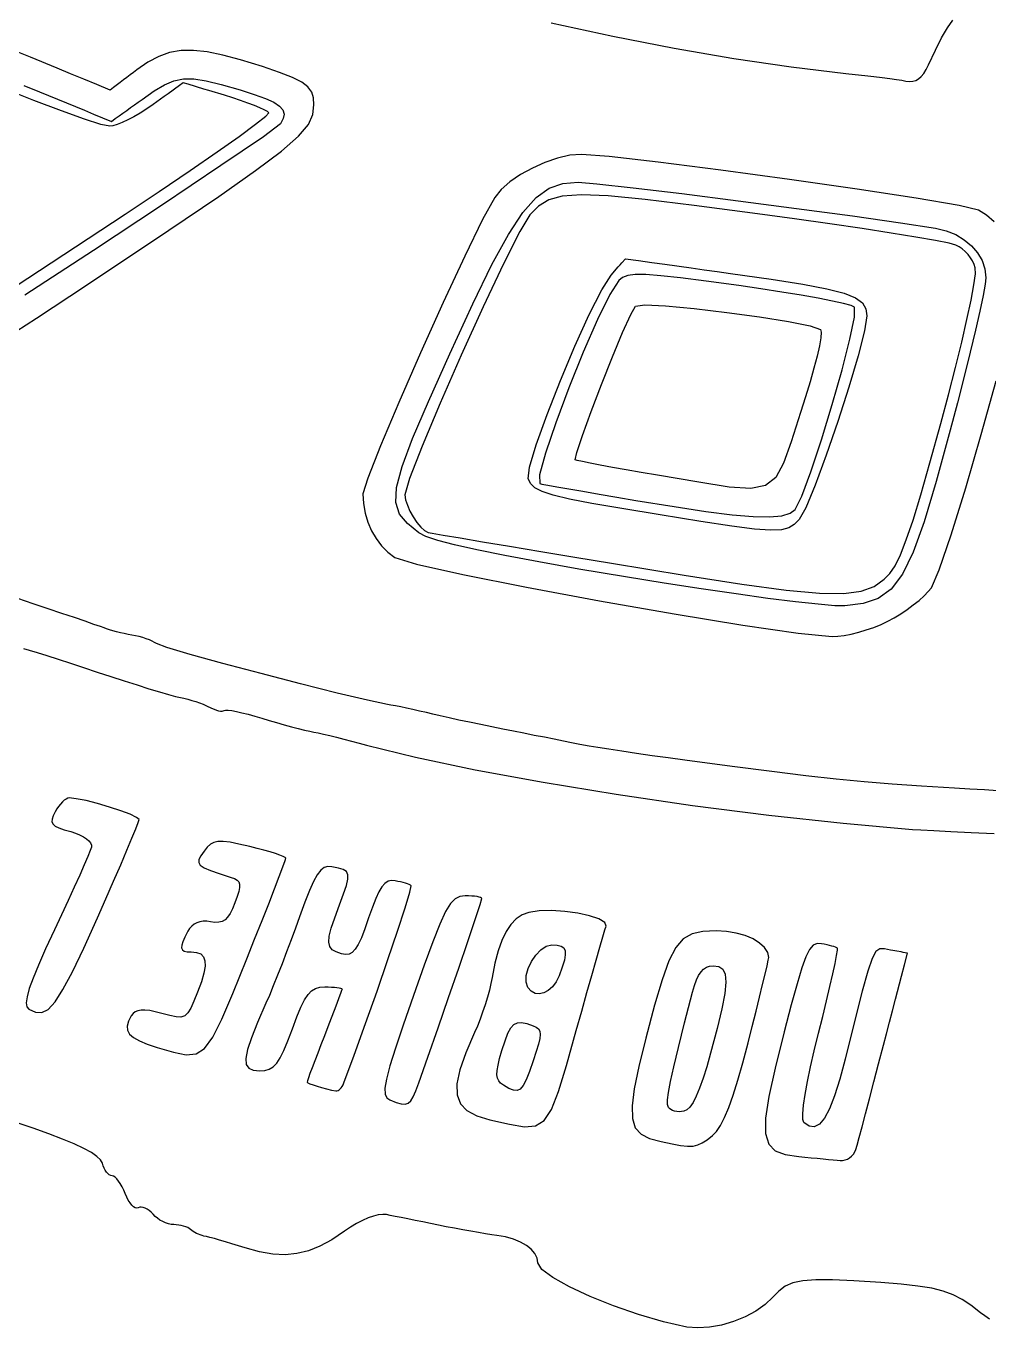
# Model space of a CAD drawing. Extents: x 0.3 to 13.7, y 0.1 to 13.4.
# Drawn here: x 5.132 to 6.66, y 0.169 to 2.237 of the extents above; entities that cross this region are included whole.
import ezdxf

# ---------------------------------------------------------------- set-up
doc = ezdxf.new("R2010")
doc.units = 0
doc.layers.get('0').update_dxf_attribs({"linetype": 'CONTINUOUS'})

msp = doc.modelspace()

# ---------------------------------------------------------------- linework, layer by layer
at = {"color": 0}
for points in [[(5.9655, 2.24214), (6.06347, 2.22092), (6.16049, 2.20204), (6.25532, 2.18571), (6.34668, 2.17225), (6.43332, 2.16183), (6.44829, 2.16021), (6.46317, 2.15847), (6.47754, 2.15679), (6.491, 2.15517), (6.50319, 2.15354), (6.51372, 2.15207), (6.52225, 2.15082), (6.52826, 2.14974), (6.53413, 2.14903), (6.53944, 2.14925), (6.54432, 2.15072), (6.54889, 2.15321), (6.55311, 2.15679), (6.55707, 2.16178), (6.56087, 2.16792), (6.56461, 2.1754), (6.57547, 2.19868), (6.58539, 2.2181), (6.59451, 2.23394), (6.60297, 2.24631)], [(5.09918, 1.74126), (5.14839, 1.77333), (5.20122, 1.80794), (5.25646, 1.84451), (5.25651, 1.84451), (5.25651, 1.84451), (5.35867, 1.91271), (5.43756, 1.96619), (5.49621, 2.00738), (5.53749, 2.03857), (5.5644, 2.06228), (5.57997, 2.08078), (5.58718, 2.09651), (5.58886, 2.11187), (5.58811, 2.12294), (5.58524, 2.13226), (5.57926, 2.14046), (5.56939, 2.14806), (5.55464, 2.15554), (5.53413, 2.16351), (5.507, 2.17253), (5.47222, 2.18317), (5.44396, 2.19092), (5.41928, 2.19601), (5.39746, 2.1984), (5.37776, 2.19797), (5.35965, 2.19476), (5.34239, 2.18858), (5.32531, 2.17953), (5.30772, 2.16737), (5.3024, 2.16342), (5.29715, 2.1594), (5.29183, 2.15539), (5.28657, 2.15136), (5.28125, 2.1474), (5.27072, 2.13938), (5.2654, 2.13536), (5.24431, 2.14404), (5.22325, 2.15272), (5.20215, 2.1614), (5.1811, 2.17008), (5.13889, 2.18744), (5.11783, 2.19613)], [(5.12847, 2.14279), (5.1531, 2.13265), (5.16737, 2.12668), (5.1959, 2.11501), (5.21018, 2.1091), (5.22444, 2.10325), (5.23872, 2.09733), (5.25299, 2.09142), (5.26731, 2.08556), (5.27339, 2.08996), (5.27946, 2.09429), (5.28554, 2.09868), (5.29167, 2.10308), (5.29775, 2.10747), (5.30382, 2.11182), (5.30994, 2.11621), (5.31603, 2.12061), (5.33524, 2.13396), (5.35161, 2.14372), (5.3666, 2.15013), (5.38162, 2.15321), (5.39817, 2.15321), (5.41769, 2.15018), (5.44162, 2.14426), (5.47146, 2.13558), (5.49393, 2.12853), (5.51167, 2.12201), (5.52501, 2.11594), (5.53418, 2.10986), (5.53961, 2.10379), (5.5415, 2.09717), (5.54015, 2.09), (5.53592, 2.08188), (5.50846, 2.06131), (5.44103, 2.01531), (5.34674, 1.95221), (5.23867, 1.88069), (5.12983, 1.80951)], [(5.11594, 1.8246), (5.1716, 1.86079), (5.23053, 1.89942), (5.23053, 1.89942), (5.28896, 1.93804), (5.34332, 1.97444), (5.39242, 2.00782), (5.435, 2.03722), (5.46994, 2.06185), (5.49604, 2.08094), (5.51221, 2.09369), (5.51714, 2.09924), (5.51481, 2.10124), (5.51004, 2.10394), (5.50315, 2.10715), (5.49436, 2.11079), (5.48406, 2.11469), (5.47244, 2.11882), (5.4599, 2.12299), (5.44661, 2.12711), (5.42204, 2.1346), (5.41385, 2.13704), (5.38926, 2.14453), (5.38108, 2.14692), (5.37511, 2.14268), (5.35721, 2.12961), (5.35124, 2.12537), (5.33931, 2.11669), (5.33333, 2.11242), (5.32329, 2.10547), (5.3131, 2.0989), (5.30306, 2.0931), (5.2934, 2.08789), (5.28444, 2.08371), (5.27647, 2.08051), (5.26975, 2.0785), (5.26454, 2.07781), (5.25043, 2.08078), (5.22428, 2.08919), (5.18815, 2.10221), (5.14404, 2.11903), (5.09407, 2.13894)], [(6.66868, 1.92606), (6.65657, 1.93658), (6.64399, 1.94472), (6.61317, 1.95188), (6.54503, 1.96349), (6.45139, 1.97786), (6.34407, 1.99333), (6.23481, 2.00831), (6.13542, 2.02106), (6.05767, 2.02989), (6.01346, 2.03326), (5.99528, 2.03174), (5.97569, 2.02735), (5.95551, 2.02051), (5.9356, 2.01156), (5.91683, 2.00114), (5.90001, 1.98953), (5.88607, 1.97721), (5.87582, 1.96457), (5.85667, 1.92958), (5.82818, 1.87131), (5.79411, 1.79796), (5.75797, 1.71793), (5.72353, 1.63926), (5.69439, 1.57032), (5.67421, 1.51915), (5.66667, 1.49414), (5.66754, 1.47851), (5.67014, 1.46349), (5.67437, 1.449), (5.68018, 1.43549), (5.68744, 1.42296), (5.69607, 1.41163), (5.70606, 1.40153), (5.71724, 1.39307), (5.75168, 1.38238), (5.82536, 1.36589), (5.92622, 1.34581), (6.04204, 1.32427), (6.16064, 1.30349), (6.26986, 1.28564), (6.35758, 1.273), (6.41151, 1.26774), (6.42042, 1.26801), (6.43067, 1.26931), (6.44185, 1.27138), (6.45367, 1.27436), (6.46571, 1.27789), (6.47765, 1.28206), (6.48915, 1.28668), (6.49978, 1.29161), (6.49978, 1.29161), (6.51004, 1.29731), (6.5204, 1.30366), (6.5306, 1.31049), (6.54036, 1.31765), (6.54943, 1.32492), (6.55746, 1.33203), (6.56418, 1.33881), (6.56928, 1.345), (6.58165, 1.37321), (6.60064, 1.4291), (6.62364, 1.50385), (6.64817, 1.58837), (6.67171, 1.67378)], [(6.6741, 1.02252), (6.65315, 1.02382), (6.63015, 1.02523), (6.60558, 1.02658), (6.5535, 1.02984), (6.50678, 1.03304), (6.46251, 1.03668), (6.41786, 1.04096), (6.3699, 1.04622), (6.31586, 1.05284), (6.25276, 1.06098), (6.17779, 1.07102), (6.15142, 1.0746), (6.12554, 1.07823), (6.10075, 1.08181), (6.07775, 1.08518), (6.05718, 1.08832), (6.03971, 1.09104), (6.02599, 1.09332), (6.01665, 1.09505), (6.0084, 1.09673), (5.99761, 1.09885), (5.98475, 1.1014), (5.97026, 1.10427), (5.95469, 1.10737), (5.93837, 1.11051), (5.92188, 1.11382), (5.90554, 1.11702), (5.88889, 1.12028), (5.87142, 1.12381), (5.85357, 1.12755), (5.83594, 1.13124), (5.81901, 1.13482), (5.80333, 1.13824), (5.78939, 1.14138), (5.77778, 1.14404), (5.76731, 1.14654), (5.75662, 1.14898), (5.74604, 1.15131), (5.73594, 1.15354), (5.72651, 1.15554), (5.71815, 1.15728), (5.71104, 1.15864), (5.70557, 1.15967), (5.67404, 1.16618), (5.62587, 1.17757), (5.56739, 1.19228), (5.50478, 1.2085), (5.44433, 1.22466), (5.39231, 1.23909), (5.35499, 1.25016), (5.3386, 1.25624), (5.33578, 1.25808), (5.33203, 1.26009), (5.32753, 1.26204), (5.32249, 1.26394), (5.317, 1.26573), (5.31131, 1.26731), (5.3055, 1.26872), (5.29969, 1.2698), (5.29383, 1.27089), (5.28771, 1.27214), (5.28153, 1.27349), (5.27539, 1.27501), (5.26958, 1.27653), (5.26421, 1.2781), (5.25944, 1.27962), (5.25553, 1.28103), (5.24972, 1.2832), (5.23958, 1.28678), (5.22564, 1.29161), (5.20844, 1.29742), (5.18858, 1.3042), (5.16661, 1.31158), (5.14312, 1.31939), (5.1186, 1.32764)], [(5.12756, 1.24848), (5.13688, 1.24582), (5.14953, 1.24197), (5.16493, 1.23709), (5.18261, 1.23139), (5.20215, 1.22504), (5.22287, 1.21826), (5.24447, 1.2111), (5.26617, 1.20388), (5.28754, 1.19694), (5.30794, 1.19048), (5.32682, 1.18457), (5.34369, 1.17952), (5.35801, 1.1754), (5.36919, 1.17236), (5.37674, 1.17063), (5.38249, 1.16943), (5.38861, 1.16791), (5.39492, 1.16607), (5.40121, 1.16412), (5.40728, 1.16195), (5.41297, 1.15978), (5.41813, 1.15761), (5.42638, 1.15348), (5.43024, 1.15186), (5.43392, 1.15055), (5.43733, 1.14963), (5.44038, 1.14909), (5.44293, 1.14898), (5.44493, 1.14925), (5.44629, 1.15001), (5.44835, 1.15061), (5.45247, 1.15044), (5.45839, 1.14974), (5.46582, 1.14838), (5.47456, 1.14638), (5.48432, 1.14399), (5.4949, 1.14106), (5.50608, 1.13764), (5.51768, 1.13417), (5.52962, 1.1307), (5.54156, 1.12728), (5.55311, 1.12419), (5.56396, 1.12137), (5.57379, 1.11892), (5.58219, 1.11697), (5.58886, 1.11561), (5.5956, 1.11426), (5.60406, 1.11241), (5.61393, 1.11013), (5.62483, 1.10748), (5.63644, 1.1046), (5.64844, 1.10151), (5.66049, 1.09831), (5.67219, 1.09511), (5.75006, 1.07574), (5.84483, 1.05583), (5.95247, 1.03608), (6.06879, 1.01704), (6.18967, 0.999349), (6.31108, 0.983724), (6.42888, 0.970811), (6.5389, 0.9611), (6.55214, 0.960286), (6.57281, 0.959201), (6.59988, 0.957844), (6.63226, 0.956381), (6.669, 0.954807)], [(6.66151, 0.183214), (6.65375, 0.188368), (6.64697, 0.193522), (6.63194, 0.205296), (6.61783, 0.214681), (6.60346, 0.222168), (6.58772, 0.227919), (6.56956, 0.232422), (6.54779, 0.235949), (6.52126, 0.238824), (6.48888, 0.241374), (6.44607, 0.244194), (6.412, 0.245768), (6.38542, 0.245876), (6.3649, 0.244358), (6.34918, 0.24094), (6.33692, 0.235514), (6.32671, 0.227919), (6.31733, 0.218044), (6.30539, 0.206489), (6.29058, 0.196018), (6.27354, 0.186849), (6.2551, 0.179471), (6.23583, 0.173882), (6.21664, 0.17041), (6.19808, 0.169325), (6.18093, 0.170844), (6.14367, 0.179199), (6.10411, 0.190701), (6.06456, 0.204428), (6.02724, 0.219401), (5.99436, 0.2347), (5.9681, 0.249294), (5.95074, 0.262261), (5.94444, 0.272678), (5.94319, 0.280274), (5.93961, 0.287489), (5.93386, 0.294271), (5.92611, 0.300401), (5.91656, 0.305772), (5.90549, 0.310275), (5.89296, 0.313803), (5.87924, 0.316243), (5.87115, 0.317329), (5.86133, 0.318847), (5.85004, 0.320747), (5.83783, 0.322862), (5.82493, 0.325142), (5.81185, 0.327636), (5.79883, 0.330186), (5.78635, 0.332682), (5.77408, 0.335232), (5.76172, 0.337728), (5.74957, 0.340224), (5.73796, 0.342503), (5.72721, 0.344726), (5.71778, 0.346571), (5.70985, 0.348199), (5.70383, 0.349338), (5.69792, 0.349772), (5.69097, 0.348904), (5.68317, 0.34706), (5.67469, 0.344129), (5.66569, 0.340169), (5.65631, 0.335232), (5.64675, 0.329482), (5.63715, 0.322971), (5.61724, 0.309517), (5.59836, 0.299154), (5.58008, 0.291829), (5.56185, 0.287381), (5.54318, 0.285699), (5.5236, 0.286783), (5.50261, 0.290419), (5.47965, 0.296713), (5.46897, 0.300022), (5.45844, 0.303168), (5.44835, 0.306099), (5.43901, 0.308865), (5.43067, 0.311199), (5.42356, 0.313151), (5.41797, 0.314561), (5.41422, 0.315321), (5.41135, 0.316081), (5.40831, 0.317003), (5.40533, 0.318143), (5.40235, 0.31939), (5.39958, 0.32091), (5.39697, 0.322428), (5.39475, 0.324001), (5.3929, 0.325629), (5.39094, 0.327203), (5.3884, 0.328614), (5.38536, 0.329969), (5.38189, 0.331108), (5.3781, 0.332032), (5.37418, 0.332682), (5.37017, 0.333225), (5.36615, 0.333388), (5.36208, 0.333713), (5.35769, 0.33469), (5.35319, 0.336154), (5.34874, 0.338217), (5.34435, 0.340657), (5.34028, 0.343479), (5.33658, 0.346571), (5.33344, 0.349881), (5.33046, 0.353082), (5.32731, 0.355849), (5.32406, 0.358074), (5.32086, 0.35981), (5.31771, 0.360894), (5.31472, 0.361382), (5.31212, 0.361219), (5.30985, 0.360351), (5.30761, 0.3597), (5.30512, 0.360243), (5.30246, 0.361817), (5.29969, 0.364367), (5.29688, 0.367839), (5.29411, 0.372071), (5.2915, 0.377115), (5.28911, 0.382704), (5.28678, 0.3884), (5.28413, 0.393718), (5.28136, 0.398546), (5.27854, 0.402724), (5.27572, 0.406196), (5.273, 0.408908), (5.27051, 0.410536), (5.26824, 0.411133), (5.26611, 0.411513), (5.26389, 0.412706), (5.26172, 0.414497), (5.2596, 0.416938), (5.2576, 0.419814), (5.25581, 0.423178), (5.25424, 0.426867), (5.25299, 0.430826), (5.25017, 0.436089), (5.24436, 0.441786), (5.23546, 0.447863), (5.22347, 0.454482), (5.20828, 0.461643), (5.18978, 0.469239), (5.16803, 0.477539), (5.14285, 0.486382), (5.10194, 0.500162)]]:
    msp.add_lwpolyline(points, dxfattribs=at)
for points in [[(6.08333, 1.3622), (6.00944, 1.37462), (5.94581, 1.38585), (5.89199, 1.39594), (5.8476, 1.40494), (5.81218, 1.41292), (5.78532, 1.42008), (5.7666, 1.42643), (5.75553, 1.43207), (5.73708, 1.44683), (5.72467, 1.46192), (5.71881, 1.48019), (5.72, 1.50439), (5.72868, 1.53733), (5.74533, 1.58182), (5.77051, 1.64068), (5.80458, 1.71669), (5.84099, 1.79563), (5.87147, 1.85813), (5.89746, 1.90582), (5.92031, 1.94069), (5.9414, 1.96457), (5.96213, 1.97933), (5.98394, 1.98682), (6.00819, 1.98893), (6.03792, 1.98654), (6.0956, 1.98019), (6.17307, 1.97092), (6.26226, 1.95964), (6.35519, 1.94749), (6.44379, 1.93549), (6.51997, 1.92469), (6.57563, 1.91601), (6.59239, 1.91194), (6.60769, 1.90582), (6.62131, 1.89774), (6.63303, 1.88797), (6.64253, 1.87679), (6.64958, 1.86447), (6.65403, 1.85118), (6.65554, 1.83718), (6.6544, 1.82688), (6.6511, 1.80897), (6.64589, 1.78435), (6.639, 1.75396), (6.63064, 1.71897), (6.62104, 1.68024), (6.61046, 1.63872), (6.59912, 1.59543), (6.57676, 1.51361), (6.55757, 1.4496), (6.54015, 1.40142), (6.52311, 1.36659), (6.5051, 1.34294), (6.48481, 1.32807), (6.46089, 1.31993), (6.43192, 1.31613), (6.41601, 1.31641), (6.38938, 1.31863), (6.3534, 1.32259), (6.30946, 1.32807), (6.25911, 1.33502), (6.20367, 1.3431), (6.14458, 1.35227), (6.08333, 1.3622)], [(6.49431, 1.35834), (6.50293, 1.3674), (6.51133, 1.37994), (6.51997, 1.39735), (6.52929, 1.42106), (6.53993, 1.45236), (6.55225, 1.49263), (6.56679, 1.54324), (6.5841, 1.60558), (6.5964, 1.65153), (6.60758, 1.69493), (6.61735, 1.73508), (6.6256, 1.77089), (6.63206, 1.80149), (6.63656, 1.82607), (6.63889, 1.84358), (6.63883, 1.85319), (6.6371, 1.85851), (6.6345, 1.86388), (6.63118, 1.86914), (6.62728, 1.87418), (6.62283, 1.8789), (6.61811, 1.88303), (6.61312, 1.8865), (6.60801, 1.88917), (6.59711, 1.89208), (6.57553, 1.89632), (6.54443, 1.90175), (6.50526, 1.90815), (6.45921, 1.91525), (6.40761, 1.92285), (6.35172, 1.93083), (6.29286, 1.93892), (6.19243, 1.95226), (6.11469, 1.96175), (6.0561, 1.96739), (6.01335, 1.96918), (5.98292, 1.96707), (5.96149, 1.9611), (5.94558, 1.95122), (5.93181, 1.93739), (5.91581, 1.91086), (5.88976, 1.85932), (5.85753, 1.79107), (5.82275, 1.71457), (5.78922, 1.63803), (5.76069, 1.56993), (5.74078, 1.51861), (5.73335, 1.4924), (5.73432, 1.48469), (5.73708, 1.47586), (5.74121, 1.46653), (5.74642, 1.45731), (5.75222, 1.44868), (5.7584, 1.44135), (5.76454, 1.43582), (5.77024, 1.43272), (5.77653, 1.43158), (5.79378, 1.42865), (5.82086, 1.4241), (5.8565, 1.41808), (5.89953, 1.41081), (5.94879, 1.40256), (6.00304, 1.39344), (6.06108, 1.38373), (6.1766, 1.36469), (6.2679, 1.35059), (6.33832, 1.3412), (6.39122, 1.33637), (6.42996, 1.33583), (6.45779, 1.33946), (6.47814, 1.34706), (6.49431, 1.35834)], [(6.13861, 1.46072), (6.07764, 1.47065), (6.03022, 1.47885), (5.99447, 1.48574), (5.96869, 1.49181), (5.95101, 1.49756), (5.93972, 1.50342), (5.93294, 1.51004), (5.92888, 1.51779), (5.93099, 1.53624), (5.94174, 1.57215), (5.95888, 1.61996), (5.98014, 1.67404), (6.00319, 1.72885), (6.02588, 1.77869), (6.04579, 1.81808), (6.06071, 1.84136), (6.072, 1.85439), (6.07482, 1.85758), (6.07769, 1.86083), (6.08333, 1.86735), (6.10417, 1.86447), (6.125, 1.86154), (6.14583, 1.85867), (6.1875, 1.85281), (6.20833, 1.84993), (6.22917, 1.847), (6.25, 1.84412), (6.31446, 1.8349), (6.3649, 1.82688), (6.403, 1.81972), (6.43039, 1.81278), (6.44879, 1.8055), (6.45985, 1.79736), (6.46522, 1.78803), (6.46669, 1.77675), (6.46289, 1.75282), (6.45269, 1.71332), (6.43793, 1.66357), (6.42042, 1.6091), (6.40192, 1.55539), (6.38439, 1.50792), (6.36951, 1.47206), (6.35915, 1.4534), (6.35135, 1.44547), (6.34289, 1.43989), (6.33117, 1.43674), (6.31386, 1.43614), (6.28836, 1.43815), (6.25233, 1.44288), (6.20324, 1.45036), (6.13861, 1.46072)], [(6.35281, 1.46946), (6.36322, 1.49029), (6.37771, 1.52914), (6.39447, 1.57975), (6.41162, 1.6359), (6.42731, 1.69129), (6.43967, 1.73975), (6.447, 1.77485), (6.44726, 1.79047), (6.44174, 1.79297), (6.42969, 1.79622), (6.41189, 1.80018), (6.38911, 1.80464), (6.36208, 1.80946), (6.3316, 1.81451), (6.29833, 1.81967), (6.26313, 1.82476), (6.21164, 1.83188), (6.1709, 1.83708), (6.13949, 1.8405), (6.11594, 1.84224), (6.09896, 1.84224), (6.08708, 1.84065), (6.07889, 1.83751), (6.07297, 1.8329), (6.05871, 1.81071), (6.03901, 1.77072), (6.0165, 1.71913), (5.99354, 1.66228), (5.97265, 1.60667), (5.95632, 1.55843), (5.947, 1.52425), (5.94721, 1.51025), (5.95085, 1.50956), (5.96013, 1.50792), (5.9745, 1.50538), (5.99328, 1.50211), (6.01579, 1.49821), (6.04156, 1.49376), (6.06982, 1.48887), (6.09999, 1.48372), (6.16049, 1.47374), (6.21115, 1.46615), (6.25282, 1.46094), (6.28629, 1.45811), (6.31222, 1.45762), (6.33143, 1.45936), (6.34472, 1.46332), (6.35281, 1.46946)], [(6.13411, 1.52365), (6.10851, 1.528), (6.08453, 1.53213), (6.06267, 1.53603), (6.0434, 1.53961), (6.02735, 1.54269), (6.01503, 1.54525), (6.00694, 1.5471), (6.00364, 1.54824), (6.00592, 1.55957), (6.01497, 1.58675), (6.02886, 1.62463), (6.04546, 1.66781), (6.06282, 1.71143), (6.07889, 1.75017), (6.09169, 1.77881), (6.09912, 1.79232), (6.11399, 1.79417), (6.14714, 1.79258), (6.19249, 1.78842), (6.24414, 1.78233), (6.29601, 1.77522), (6.34212, 1.76779), (6.37642, 1.76074), (6.3929, 1.75493), (6.39399, 1.75071), (6.39339, 1.74186), (6.39122, 1.72906), (6.38764, 1.71272), (6.38271, 1.69342), (6.37663, 1.67171), (6.36947, 1.64811), (6.36143, 1.62321), (6.34631, 1.5765), (6.33425, 1.54264), (6.32189, 1.52007), (6.30572, 1.50726), (6.28228, 1.50271), (6.24821, 1.50493), (6.19997, 1.51243), (6.13411, 1.52365)], [(5.24511, 0.820801), (5.25836, 0.850803), (5.27072, 0.879015), (5.28196, 0.905003), (5.29172, 0.927897), (5.29981, 0.947211), (5.30588, 0.962185), (5.30979, 0.972276), (5.31108, 0.976779), (5.30729, 0.980251), (5.29699, 0.985135), (5.28201, 0.990722), (5.26421, 0.996636), (5.24533, 1.00212), (5.22715, 1.00678), (5.21153, 1.00993), (5.20025, 1.01112), (5.19786, 1.01069), (5.19521, 1.00939), (5.19233, 1.00738), (5.18935, 1.00472), (5.18631, 1.00147), (5.18332, 0.997775), (5.18056, 0.993599), (5.17796, 0.989258), (5.17481, 0.982801), (5.17307, 0.977485), (5.1729, 0.973144), (5.17453, 0.96951), (5.17817, 0.966363), (5.18392, 0.963488), (5.192, 0.960558), (5.20258, 0.957574), (5.21007, 0.955186), (5.21679, 0.952474), (5.22271, 0.949544), (5.2276, 0.946343), (5.23144, 0.943033), (5.2341, 0.939671), (5.23551, 0.936307), (5.23551, 0.93316), (5.23372, 0.927843), (5.22987, 0.918294), (5.22418, 0.905003), (5.2169, 0.888564), (5.20833, 0.869467), (5.19868, 0.848307), (5.18815, 0.825521), (5.17697, 0.801758), (5.16282, 0.771268), (5.15147, 0.745768), (5.14285, 0.724881), (5.13683, 0.708225), (5.13325, 0.695367), (5.132, 0.685926), (5.13292, 0.679579), (5.13596, 0.675782), (5.1466, 0.670628), (5.15657, 0.670085), (5.16672, 0.675293), (5.17774, 0.687121), (5.19032, 0.706651), (5.20529, 0.734754), (5.22325, 0.772461), (5.24511, 0.820801)], [(5.48221, 0.755643), (5.49468, 0.786947), (5.50635, 0.816407), (5.51693, 0.843153), (5.52615, 0.866808), (5.53381, 0.886501), (5.53956, 0.901585), (5.54318, 0.911567), (5.54443, 0.915636), (5.54329, 0.916775), (5.53993, 0.918349), (5.53461, 0.920464), (5.52761, 0.922797), (5.5191, 0.925293), (5.50933, 0.928114), (5.49858, 0.930935), (5.48708, 0.933811), (5.46951, 0.937879), (5.45557, 0.940647), (5.44476, 0.942057), (5.43636, 0.942057), (5.42974, 0.940593), (5.42432, 0.937608), (5.41943, 0.932943), (5.41444, 0.92665), (5.40929, 0.919271), (5.40631, 0.913357), (5.40582, 0.908475), (5.40836, 0.904243), (5.41439, 0.900228), (5.42432, 0.895942), (5.43858, 0.89095), (5.45763, 0.884928), (5.46294, 0.882921), (5.4669, 0.880643), (5.46946, 0.877767), (5.47071, 0.873969), (5.47065, 0.868978), (5.46935, 0.862576), (5.46685, 0.854438), (5.46322, 0.844293), (5.45936, 0.834907), (5.45562, 0.827419), (5.45176, 0.821669), (5.44764, 0.817546), (5.44303, 0.814888), (5.43778, 0.813585), (5.43169, 0.813476), (5.42464, 0.814453), (5.41857, 0.815213), (5.41292, 0.815213), (5.40771, 0.814453), (5.40294, 0.812935), (5.3986, 0.810656), (5.39475, 0.807617), (5.39139, 0.803765), (5.38851, 0.799263), (5.38379, 0.790093), (5.38058, 0.782769), (5.37885, 0.777072), (5.37864, 0.77284), (5.38004, 0.769857), (5.38297, 0.767904), (5.38753, 0.766928), (5.39378, 0.766656), (5.4025, 0.765842), (5.40907, 0.763292), (5.41347, 0.758897), (5.41569, 0.752442), (5.4159, 0.743761), (5.41396, 0.732693), (5.41004, 0.719075), (5.40408, 0.702746), (5.39822, 0.688151), (5.39328, 0.6773), (5.38867, 0.66976), (5.38368, 0.665201), (5.37765, 0.66314), (5.37001, 0.663411), (5.36014, 0.665419), (5.34728, 0.668837), (5.33686, 0.671496), (5.32801, 0.673286), (5.32058, 0.6741), (5.3144, 0.6741), (5.30931, 0.673232), (5.30507, 0.671386), (5.30154, 0.668565), (5.29867, 0.664822), (5.29417, 0.656358), (5.29215, 0.648872), (5.29281, 0.642199), (5.29617, 0.636122), (5.3024, 0.630479), (5.31168, 0.625163), (5.32406, 0.620008), (5.33979, 0.614854), (5.36572, 0.607206), (5.38574, 0.603244), (5.40169, 0.604656), (5.41525, 0.61339), (5.42833, 0.631076), (5.44265, 0.659506), (5.46001, 0.700412), (5.48221, 0.755643)], [(5.63624, 0.558376), (5.65283, 0.60281), (5.67085, 0.652615), (5.68907, 0.70421), (5.70638, 0.754449), (5.72163, 0.799696), (5.73361, 0.836535), (5.74115, 0.8616), (5.74311, 0.871582), (5.74186, 0.87245), (5.73981, 0.873481), (5.73714, 0.874511), (5.73394, 0.875543), (5.73031, 0.876682), (5.72635, 0.877713), (5.72211, 0.878635), (5.71783, 0.879503), (5.71186, 0.879937), (5.70649, 0.878689), (5.7015, 0.875435), (5.69672, 0.870008), (5.69194, 0.862088), (5.68696, 0.8514), (5.68158, 0.837674), (5.67562, 0.820583), (5.66949, 0.803006), (5.66407, 0.789008), (5.65913, 0.778321), (5.6544, 0.770779), (5.64963, 0.765788), (5.64464, 0.763183), (5.63911, 0.762588), (5.63282, 0.763618), (5.62414, 0.766439), (5.61783, 0.770074), (5.61393, 0.775119), (5.61242, 0.782172), (5.61322, 0.791775), (5.61632, 0.804471), (5.62175, 0.82091), (5.62939, 0.841581), (5.6359, 0.858942), (5.64035, 0.872233), (5.64268, 0.882107), (5.64268, 0.88916), (5.64025, 0.894043), (5.63531, 0.897353), (5.62765, 0.899685), (5.61724, 0.901747), (5.61089, 0.902072), (5.60508, 0.90039), (5.59961, 0.896212), (5.59407, 0.889106), (5.58826, 0.878581), (5.58187, 0.864258), (5.57454, 0.845594), (5.56603, 0.822265), (5.55963, 0.804363), (5.55268, 0.785644), (5.54546, 0.766493), (5.53819, 0.747612), (5.53103, 0.729438), (5.52425, 0.712565), (5.51807, 0.697592), (5.51264, 0.685112), (5.4994, 0.65446), (5.48969, 0.6301), (5.48346, 0.611328), (5.48074, 0.597439), (5.48133, 0.587836), (5.48529, 0.581814), (5.49246, 0.578668), (5.50288, 0.5778), (5.51096, 0.578342), (5.51796, 0.580186), (5.52408, 0.583822), (5.52979, 0.589789), (5.53532, 0.598307), (5.54113, 0.610026), (5.54742, 0.625271), (5.55469, 0.644476), (5.56185, 0.663629), (5.56819, 0.678765), (5.57394, 0.690483), (5.57949, 0.699001), (5.58518, 0.704969), (5.59125, 0.708713), (5.59814, 0.710558), (5.60618, 0.711154), (5.6116, 0.711046), (5.61669, 0.710829), (5.62131, 0.710504), (5.62532, 0.710015), (5.62869, 0.709581), (5.63118, 0.708985), (5.63276, 0.708279), (5.63336, 0.707628), (5.63276, 0.705513), (5.63113, 0.700737), (5.62858, 0.693576), (5.62517, 0.684407), (5.62104, 0.673449), (5.61632, 0.661133), (5.61111, 0.647624), (5.60558, 0.633301), (5.59999, 0.619032), (5.59478, 0.605578), (5.59006, 0.593317), (5.58594, 0.582465), (5.58251, 0.573406), (5.57997, 0.566407), (5.57835, 0.561794), (5.57781, 0.559787), (5.579, 0.558649), (5.58236, 0.557075), (5.5874, 0.555231), (5.59375, 0.553168), (5.60101, 0.551053), (5.60872, 0.549046), (5.61643, 0.5472), (5.62381, 0.545682), (5.62538, 0.545682), (5.62701, 0.546224), (5.62869, 0.547364), (5.63043, 0.548882), (5.63206, 0.550782), (5.63363, 0.553006), (5.63504, 0.555501), (5.63624, 0.558376)], [(5.7551, 0.558376), (5.76964, 0.599447), (5.78581, 0.645779), (5.80251, 0.694011), (5.81868, 0.740886), (5.83317, 0.783311), (5.84489, 0.817979), (5.85271, 0.841689), (5.85558, 0.851183), (5.85504, 0.852106), (5.85346, 0.852919), (5.85101, 0.853678), (5.84776, 0.854329), (5.84381, 0.854872), (5.83931, 0.855251), (5.83431, 0.855524), (5.829, 0.855632), (5.82058, 0.854656), (5.81304, 0.851129), (5.80567, 0.843533), (5.79779, 0.830513), (5.78868, 0.81071), (5.77761, 0.782824), (5.76389, 0.745443), (5.74685, 0.697265), (5.73058, 0.650444), (5.71815, 0.613607), (5.70936, 0.585394), (5.70389, 0.564671), (5.70144, 0.550131), (5.70171, 0.540582), (5.70454, 0.534668), (5.70953, 0.531412), (5.71946, 0.527507), (5.72726, 0.525119), (5.73346, 0.524576), (5.73839, 0.52615), (5.74262, 0.530003), (5.74647, 0.536512), (5.75054, 0.545899), (5.7551, 0.558376)], [(6.00537, 0.64171), (6.01406, 0.672635), (6.02229, 0.70204), (6.03, 0.729221), (6.03689, 0.753418), (6.04281, 0.774035), (6.04753, 0.790419), (6.05089, 0.801812), (6.05268, 0.807563), (6.05057, 0.813368), (6.04129, 0.818847), (6.02647, 0.823839), (6.00786, 0.827908), (5.98719, 0.830838), (5.96615, 0.83214), (5.94646, 0.831814), (5.92985, 0.829264), (5.91949, 0.825412), (5.9101, 0.819065), (5.90164, 0.810275), (5.8941, 0.798882), (5.88737, 0.784885), (5.88146, 0.768121), (5.87625, 0.748481), (5.87181, 0.726019), (5.8699, 0.716525), (5.86729, 0.705946), (5.86421, 0.694607), (5.86057, 0.682781), (5.85667, 0.671007), (5.85249, 0.65956), (5.84825, 0.648654), (5.84397, 0.638835), (5.82992, 0.606282), (5.82047, 0.57921), (5.81586, 0.557183), (5.81608, 0.539442), (5.82135, 0.52539), (5.83165, 0.514649), (5.84717, 0.506293), (5.868, 0.500054), (5.89925, 0.492731), (5.9229, 0.488932), (5.94075, 0.490343), (5.95458, 0.498969), (5.96615, 0.516547), (5.97726, 0.544976), (5.98975, 0.5861), (6.00537, 0.64171)], [(6.22151, 0.475043), (6.22786, 0.481608), (6.23426, 0.491049), (6.24078, 0.503689), (6.2475, 0.51964), (6.25444, 0.539279), (6.26183, 0.562771), (6.26964, 0.590386), (6.27806, 0.622233), (6.28461, 0.648058), (6.29075, 0.672418), (6.29628, 0.694824), (6.30111, 0.714626), (6.30518, 0.731392), (6.30821, 0.744575), (6.31017, 0.753418), (6.31087, 0.757488), (6.30931, 0.765733), (6.30436, 0.773546), (6.29639, 0.780653), (6.28597, 0.78711), (6.27339, 0.792426), (6.25911, 0.796496), (6.2436, 0.7991), (6.22721, 0.800022), (6.20622, 0.7991), (6.18918, 0.795464), (6.17518, 0.787543), (6.16325, 0.773654), (6.15235, 0.75255), (6.1415, 0.722439), (6.12967, 0.681912), (6.11583, 0.629394), (6.10482, 0.58469), (6.09744, 0.549371), (6.09392, 0.52219), (6.09435, 0.502007), (6.09901, 0.487414), (6.10807, 0.477268), (6.12169, 0.470324), (6.14008, 0.465224), (6.15733, 0.461589), (6.17096, 0.459147), (6.18181, 0.458008), (6.19065, 0.458225), (6.19824, 0.459961), (6.2054, 0.463271), (6.21289, 0.468261), (6.22151, 0.475043)], [(5.92833, 0.710178), (5.92557, 0.718696), (5.92594, 0.729004), (5.92899, 0.740126), (5.93419, 0.751357), (5.94103, 0.761501), (5.949, 0.769965), (5.95763, 0.775717), (5.96642, 0.777724), (5.97478, 0.777344), (5.98107, 0.775879), (5.98529, 0.773004), (5.98757, 0.7685), (5.9879, 0.762099), (5.98639, 0.753526), (5.98307, 0.742404), (5.97803, 0.728515), (5.97336, 0.718858), (5.9675, 0.710992), (5.96083, 0.705132), (5.95378, 0.701335), (5.94661, 0.699924), (5.93978, 0.700737), (5.93354, 0.704156), (5.92833, 0.710178)], [(6.44911, 0.4528), (6.45111, 0.45969), (6.45449, 0.471897), (6.45899, 0.488715), (6.46451, 0.50944), (6.47092, 0.533475), (6.47786, 0.560112), (6.48535, 0.58865), (6.49306, 0.618381), (6.49778, 0.636664), (6.50256, 0.654949), (6.50726, 0.673232), (6.51199, 0.691461), (6.52143, 0.727974), (6.52621, 0.746311), (6.53093, 0.76454), (6.52761, 0.765192), (6.52425, 0.765842), (6.52094, 0.766439), (6.51432, 0.76774), (6.51101, 0.768338), (6.50771, 0.768989), (6.50435, 0.769586), (6.49474, 0.771539), (6.48731, 0.771539), (6.48107, 0.767199), (6.47493, 0.756076), (6.46804, 0.73584), (6.45925, 0.704047), (6.44769, 0.658311), (6.43229, 0.5963), (6.42378, 0.56429), (6.41547, 0.538032), (6.40733, 0.517469), (6.39925, 0.502496), (6.39122, 0.492947), (6.38314, 0.488715), (6.37489, 0.489746), (6.36643, 0.495822), (6.36501, 0.500379), (6.36496, 0.509603), (6.36626, 0.522949), (6.36882, 0.540093), (6.3725, 0.560547), (6.37728, 0.583822), (6.38314, 0.6097), (6.38992, 0.637532), (6.39654, 0.664063), (6.40261, 0.688965), (6.40799, 0.711643), (6.41249, 0.731554), (6.41607, 0.748156), (6.41862, 0.760906), (6.41992, 0.769206), (6.41997, 0.772515), (6.41883, 0.773221), (6.41694, 0.774035), (6.41433, 0.774957), (6.41114, 0.775879), (6.40744, 0.776856), (6.40338, 0.777724), (6.39903, 0.7787), (6.39447, 0.77946), (6.38764, 0.779731), (6.38157, 0.777126), (6.37582, 0.770508), (6.36985, 0.758897), (6.36333, 0.741103), (6.35574, 0.716092), (6.34657, 0.682726), (6.33539, 0.639865), (6.32096, 0.581976), (6.31108, 0.536783), (6.30593, 0.502713), (6.30578, 0.478082), (6.31076, 0.461208), (6.32107, 0.450683), (6.33686, 0.444607), (6.3584, 0.441461), (6.36828, 0.440593), (6.37819, 0.439671), (6.38792, 0.438803), (6.39719, 0.437935), (6.40576, 0.437121), (6.41331, 0.436307), (6.41954, 0.43571), (6.42426, 0.435275), (6.42811, 0.435275), (6.43201, 0.436089), (6.43576, 0.437554), (6.43929, 0.439615), (6.44243, 0.442275), (6.44526, 0.445421), (6.44749, 0.448947), (6.44911, 0.4528)], [(6.15158, 0.51964), (6.15012, 0.524143), (6.15001, 0.531739), (6.15147, 0.543511), (6.15474, 0.560547), (6.15994, 0.583822), (6.16743, 0.614692), (6.17736, 0.653862), (6.19, 0.7028), (6.19303, 0.713271), (6.19624, 0.722114), (6.1996, 0.729275), (6.20335, 0.734918), (6.20742, 0.739258), (6.21197, 0.742242), (6.21701, 0.743924), (6.22265, 0.744467), (6.23178, 0.743218), (6.23817, 0.738932), (6.24186, 0.731011), (6.24278, 0.718371), (6.24094, 0.700304), (6.23633, 0.676053), (6.22885, 0.644803), (6.21853, 0.605686), (6.21246, 0.584256), (6.20665, 0.56581), (6.20111, 0.550239), (6.19581, 0.537543), (6.19069, 0.527561), (6.18571, 0.520182), (6.18083, 0.515571), (6.17606, 0.5134), (6.17219, 0.512912), (6.1684, 0.512804), (6.16471, 0.513075), (6.16124, 0.513781), (6.1581, 0.514811), (6.15539, 0.516114), (6.15315, 0.51774), (6.15158, 0.51964)], [(5.88965, 0.55485), (5.88525, 0.558106), (5.88211, 0.56174), (5.8801, 0.566135), (5.87924, 0.571506), (5.87956, 0.578342), (5.88103, 0.586751), (5.88363, 0.597385), (5.88732, 0.610243), (5.89214, 0.625489), (5.89665, 0.637315), (5.90115, 0.645779), (5.90603, 0.651258), (5.91174, 0.654025), (5.91851, 0.654406), (5.92681, 0.652724), (5.93701, 0.649197), (5.94185, 0.646918), (5.94532, 0.64426), (5.94738, 0.640571), (5.94808, 0.635633), (5.94738, 0.628907), (5.94526, 0.619954), (5.94179, 0.608344), (5.9369, 0.593642), (5.93083, 0.576443), (5.92567, 0.563476), (5.92096, 0.554308), (5.91629, 0.548774), (5.91124, 0.546386), (5.90539, 0.546821), (5.89833, 0.549696), (5.88965, 0.55485)]]:
    msp.add_lwpolyline(points, close=True, dxfattribs=at)

doc.saveas('drawing.dxf')
